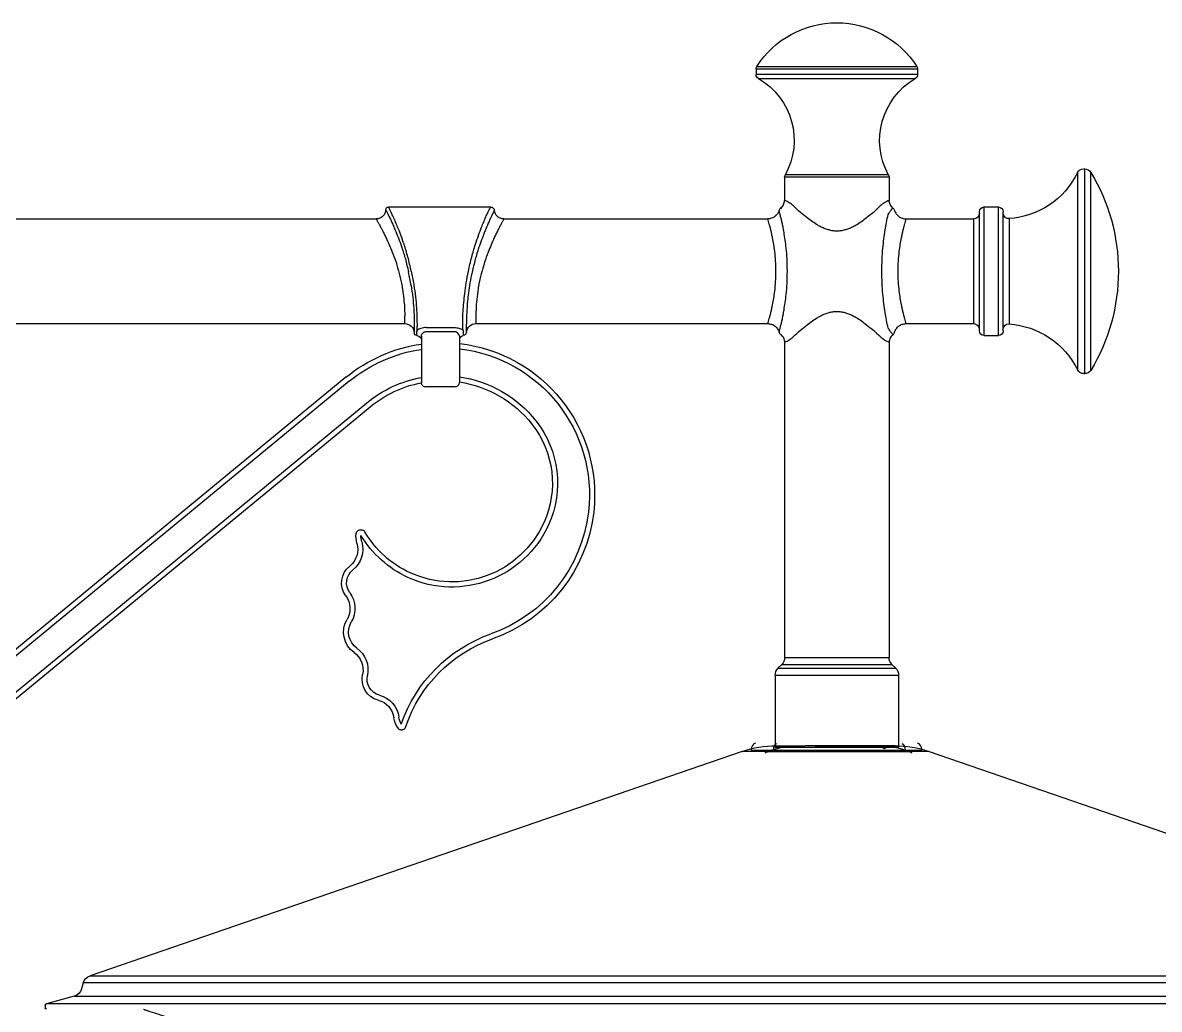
# Model space of a CAD drawing. Extents: x 0 to 177, y 0 to 306.
# Drawn here: x 66.9 to 118.7, y 242.9 to 287.8 of the extents above; entities that cross this region are included whole.
import ezdxf

# ---------------------------------------------------------------- set-up
doc = ezdxf.new("R2010")
doc.units = 0
doc.layers.add('LIVELLO_1', color=160, linetype='Continuous')

# ---------------------------------------------------------------- blocks, each defined once
blk = doc.blocks.new('AI9-BLK1')
at = {"layer": 'LIVELLO_1', "color": 7}
for p, q in [((19.567, 132.83), (12.204, 132.83)), ((12.204, 132.83), (12.204, 132.589)), ((12.237, 132.949), (19.536, 132.949)), ((19.567, 132.83), (19.567, 132.589)), ((19.567, 132.589), (12.204, 132.589)), ((12.312, 132.401), (19.456, 132.401)), ((18.242, 128.009), (13.528, 128.009)), ((26.845, 128.107), (26.845, 119.143)), ((27.133, 128.287), (27.181, 128.287)), ((27.181, 118.961), (27.181, 128.287)), ((27.458, 119.112), (27.458, 128.128)), ((18.266, 127.903), (13.506, 127.903)), ((13.506, 127.903), (13.506, 126.852)), ((18.266, 127.903), (18.266, 126.852)), ((-4.536, 126.55), (0.096, 126.55)), ((22.598, 126.55), (23.247, 126.55)), ((22.598, 120.696), (22.598, 126.55)), ((23.247, 120.696), (23.247, 126.55)), ((-33.637, 126.006), (-5.109, 126.006)), ((0.702, 126.006), (12.739, 126.006)), ((19.031, 126.006), (22.121, 126.006)), ((22.121, 121.236), (22.121, 126.006)), ((22.38, 120.908), (22.38, 126.335)), ((23.465, 120.908), (23.465, 126.335)), ((23.739, 126.02), (23.739, 121.228)), ((-34.907, 121.236), (-3.807, 121.236)), ((-3.807, 121.236), (-3.807, 121.588)), ((-3.376, 121.233), (-3.376, 120.823)), ((-0.991, 120.855), (-0.991, 121.218)), ((-0.566, 121.557), (-0.566, 121.236)), ((-0.566, 121.236), (12.739, 121.236)), ((19.031, 121.236), (22.121, 121.236)), ((-3.25, 120.696), (-3.25, 120.873)), ((-3.248, 120.924), (-3.248, 121.122)), ((-2.836, 121.061), (-1.534, 121.061)), ((-1.534, 120.868), (-2.836, 120.868)), ((-1.167, 120.966), (-1.167, 121.082)), ((-1.138, 120.878), (-1.138, 120.696)), ((22.598, 120.696), (23.247, 120.696)), ((-3.05, 120.672), (-3.05, 118.585)), ((-1.319, 120.674), (-1.319, 118.569)), ((13.506, 120.396), (13.506, 106.021)), ((18.266, 120.396), (18.266, 106.021)), ((-6.485, 118.794), (-28.069, 101.023)), ((-6.338, 118.611), (-27.917, 100.843)), ((27.133, 118.961), (27.181, 118.961)), ((-3.05, 118.569), (-3.05, 118.54)), ((-1.534, 118.352), (-2.836, 118.352)), ((-27.115, 99.863), (-5.532, 117.631)), ((-26.965, 99.683), (-5.385, 117.451)), ((13.197, 105.537), (13.376, 105.714)), ((13.376, 105.714), (18.391, 105.714)), ((13.506, 106.021), (18.266, 106.021)), ((18.573, 105.537), (18.391, 105.714)), ((13.073, 105.229), (18.7, 105.229)), ((13.073, 105.229), (13.073, 101.937)), ((13.197, 105.537), (18.573, 105.537)), ((18.7, 105.229), (18.7, 101.937)), ((11.562, 101.752), (-18.15, 91.527)), ((20.087, 101.752), (11.562, 101.752)), ((11.976, 101.802), (19.758, 101.802)), ((19.468, 101.794), (12.188, 101.794)), ((19.248, 101.738), (12.675, 101.738)), ((12.98, 101.81), (19.012, 101.81)), ((13.073, 101.937), (18.7, 101.937)), ((13.12, 102.011), (14.432, 102.011)), ((13.881, 101.94), (14.89, 101.94)), ((18.527, 102.011), (14.437, 102.011)), ((18.047, 101.94), (14.895, 101.94)), ((20.087, 101.752), (49.797, 91.527)), ((-18.456, 91.201), (-18.533, 90.934)), ((50.101, 91.201), (-18.456, 91.201)), ((-18.15, 91.527), (49.797, 91.527)), ((-20.189, 90.19), (-20.189, 90.073)), ((-18.869, 90.6), (-20.138, 90.256)), ((51.786, 90.256), (-20.138, 90.256)), ((-18.869, 90.6), (50.516, 90.6))]:
    blk.add_line(p, q, dxfattribs=at)
blk.add_lwpolyline([(-3.05, 118.566), (-3.05, 118.574), (-3.05, 118.585)], dxfattribs=at)
blk.add_circle((18.045, 101.94), 0.0668, dxfattribs=at)
blk.add_ellipse((29.637, 98.464), major_axis=(0.0021, -0.0105), ratio=0.932939, dxfattribs=at)
for points in [[(12.237, 132.949), (13.034, 134.194), (14.409, 134.944), (15.884, 134.944)], [(15.884, 134.944), (17.36, 134.944), (18.736, 134.191), (19.536, 132.949)], [(12.204, 132.83), (12.204, 132.872), (12.215, 132.915), (12.237, 132.949)], [(19.536, 132.949), (19.552, 132.915), (19.567, 132.872), (19.567, 132.83)], [(12.312, 132.401), (12.242, 132.438), (12.204, 132.509), (12.204, 132.589)], [(12.312, 132.401), (13.848, 131.511), (14.388, 129.556), (13.528, 128.006)], [(18.242, 128.006), (17.382, 129.556), (17.924, 131.511), (19.456, 132.401)], [(19.567, 132.589), (19.567, 132.509), (19.522, 132.438), (19.456, 132.401)], [(13.506, 127.903), (13.506, 127.943), (13.514, 127.975), (13.528, 128.006)], [(18.242, 128.006), (18.258, 127.975), (18.266, 127.943), (18.266, 127.903)], [(26.845, 128.107), (26.252, 126.907), (25.069, 126.112), (23.739, 126.02)], [(26.845, 128.107), (26.897, 128.213), (27.013, 128.287), (27.133, 128.287)], [(27.181, 128.287), (27.293, 128.287), (27.396, 128.224), (27.458, 128.128)], [(27.458, 128.128), (28.281, 126.769), (28.716, 125.209), (28.716, 123.625)], [(22.38, 126.332), (22.38, 126.452), (22.476, 126.55), (22.598, 126.55)], [(23.247, 126.55), (23.368, 126.55), (23.465, 126.452), (23.465, 126.332)], [(22.38, 126.266), (22.38, 126.123), (22.267, 126.006), (22.121, 126.006)], [(-3.807, 121.236), (-3.574, 121.236), (-3.384, 121.051), (-3.376, 120.82)], [(-0.991, 120.852), (-0.975, 121.069), (-0.783, 121.236), (-0.566, 121.236)], [(22.121, 121.236), (22.267, 121.236), (22.38, 121.117), (22.38, 120.976)], [(23.739, 121.226), (25.069, 121.125), (26.252, 120.333), (26.845, 119.141)], [(-3.25, 120.693), (-3.322, 120.696), (-3.37, 120.754), (-3.376, 120.82)], [(-3.25, 120.693), (-3.139, 120.685), (-3.05, 120.59), (-3.05, 120.476)], [(-1.301, 120.579), (-1.265, 120.643), (-1.208, 120.685), (-1.138, 120.693)], [(-0.991, 120.852), (-1.006, 120.772), (-1.062, 120.709), (-1.138, 120.693)], [(22.598, 120.693), (22.476, 120.693), (22.38, 120.791), (22.38, 120.905)], [(23.465, 120.905), (23.465, 120.791), (23.368, 120.693), (23.247, 120.693)], [(-6.485, 118.794), (-5.497, 119.604), (-4.314, 120.124), (-3.05, 120.301)], [(-6.338, 118.611), (-5.393, 119.385), (-4.257, 119.888), (-3.05, 120.065)], [(27.133, 118.958), (27.013, 118.958), (26.897, 119.03), (26.845, 119.141)], [(-5.532, 117.631), (-4.816, 118.224), (-3.964, 118.619), (-3.05, 118.781)], [(-1.319, 118.818), (0.061, 118.619), (1.308, 117.899), (2.172, 116.807)], [(-5.385, 117.448), (-4.71, 118.007), (-3.907, 118.381), (-3.05, 118.54)], [(-1.319, 118.579), (-0.015, 118.381), (1.17, 117.7), (1.986, 116.662)], [(2.172, 116.807), (3.236, 115.459), (3.454, 113.629), (2.746, 112.071)], [(-5.988, 111.234), (-6.025, 111.372), (-6.04, 111.515), (-6.022, 111.661)], [(-5.768, 111.301), (-5.794, 111.393), (-5.809, 111.497), (-5.804, 111.592)], [(-5.988, 111.234), (-5.877, 110.85), (-6.004, 110.445), (-6.316, 110.193)], [(-5.768, 111.301), (-5.629, 110.826), (-5.792, 110.328), (-6.175, 110.024)], [(-6.492, 108.837), (-6.806, 109.266), (-6.726, 109.87), (-6.316, 110.193)], [(-6.311, 108.977), (-6.549, 109.309), (-6.49, 109.77), (-6.175, 110.024)], [(-6.492, 108.837), (-6.262, 108.524), (-6.242, 108.101), (-6.438, 107.764)], [(-6.311, 108.977), (-6.022, 108.585), (-6.001, 108.066), (-6.242, 107.648)], [(-6.118, 106.257), (-6.598, 106.602), (-6.744, 107.258), (-6.438, 107.764)], [(-5.988, 106.448), (-6.371, 106.721), (-6.485, 107.248), (-6.242, 107.648)], [(-3.964, 102.989), (-3.307, 104.914), (-1.8, 106.429), (0.112, 107.1)], [(-3.752, 102.888), (-3.123, 104.758), (-1.666, 106.228), (0.192, 106.877)], [(-6.118, 106.257), (-5.804, 106.037), (-5.646, 105.64), (-5.73, 105.256)], [(-5.988, 106.448), (-5.594, 106.17), (-5.408, 105.682), (-5.507, 105.208)], [(13.506, 106.019), (13.506, 105.902), (13.457, 105.794), (13.376, 105.712)], [(18.391, 105.712), (18.314, 105.794), (18.266, 105.902), (18.266, 106.019)], [(-5.02, 104.085), (-5.53, 104.22), (-5.844, 104.737), (-5.73, 105.256)], [(-4.96, 104.31), (-5.351, 104.414), (-5.594, 104.811), (-5.507, 105.208)], [(13.073, 105.224), (13.073, 105.343), (13.115, 105.447), (13.197, 105.531)], [(18.573, 105.531), (18.654, 105.447), (18.7, 105.343), (18.7, 105.224)], [(-4.96, 104.31), (-4.487, 104.186), (-4.14, 103.791), (-4.073, 103.309)], [(-5.02, 104.085), (-4.634, 103.99), (-4.355, 103.664), (-4.303, 103.277)], [(-4.138, 102.835), (-4.222, 102.97), (-4.277, 103.118), (-4.303, 103.277)], [(-3.964, 102.989), (-4.019, 103.087), (-4.057, 103.198), (-4.073, 103.309)], [(12.172, 102.128), (12.066, 102.109), (11.987, 101.974), (11.976, 101.802)], [(13.132, 102.088), (13.048, 102.075), (12.988, 101.956), (12.98, 101.81)], [(19.012, 101.81), (19.003, 101.956), (18.938, 102.075), (18.86, 102.088)], [(19.758, 101.802), (19.748, 101.974), (19.66, 102.109), (19.56, 102.128)], [(11.562, 101.752), (12.064, 101.924), (12.589, 102.011), (13.12, 102.011)], [(12.619, 101.68), (13.042, 101.892), (13.487, 101.998), (13.937, 101.998)], [(17.99, 101.998), (18.436, 101.998), (18.884, 101.892), (19.308, 101.68)], [(18.527, 102.011), (19.058, 102.011), (19.587, 101.924), (20.087, 101.752)], [(-18.456, 91.201), (-18.416, 91.358), (-18.302, 91.477), (-18.15, 91.527)], [(-18.533, 90.934), (-18.576, 90.77), (-18.703, 90.645), (-18.869, 90.6)], [(-20.189, 90.19), (-20.189, 90.222), (-20.171, 90.248), (-20.138, 90.256)], [(-20.119, 90.004), (-20.158, 90.004), (-20.189, 90.036), (-20.189, 90.073)]]:
    blk.add_open_spline(points, degree=3, dxfattribs=at)
for points, knots in [([(-4.673, 126.425), (-4.686, 126.372), (-4.689, 126.311), (-4.71, 126.263), (-4.735, 126.213), (-4.764, 126.165), (-4.811, 126.126), (-4.849, 126.086), (-4.897, 126.057), (-4.946, 126.038), (-4.995, 126.025), (-5.054, 126.009), (-5.109, 126.006)], [0, 0, 0, 0, 1, 1, 1, 2, 2, 2, 3, 3, 3, 4, 4, 4, 4]), ([(-4.673, 126.425), (-4.673, 126.441), (-4.666, 126.462), (-4.658, 126.483), (-4.65, 126.499), (-4.64, 126.515), (-4.621, 126.52), (-4.612, 126.536), (-4.596, 126.539), (-4.58, 126.539), (-4.575, 126.55), (-4.555, 126.55), (-4.547, 126.55)], [0, 0, 0, 0, 1, 1, 1, 2, 2, 2, 3, 3, 3, 4, 4, 4, 4]), ([(-4.673, 126.425), (-4.65, 126.385), (-4.632, 126.335), (-4.612, 126.295), (-4.591, 126.253), (-4.564, 126.213), (-4.547, 126.165), (-4.518, 126.112), (-4.49, 126.057), (-4.463, 126.001), (-4.441, 125.951), (-4.412, 125.895), (-4.393, 125.842), (-4.36, 125.779), (-4.334, 125.712), (-4.306, 125.641), (-4.277, 125.58), (-4.246, 125.506), (-4.219, 125.44), (-4.168, 125.321), (-4.124, 125.204), (-4.078, 125.082), (-4.032, 124.96), (-3.98, 124.833), (-3.943, 124.706), (-3.883, 124.531), (-3.832, 124.356), (-3.78, 124.184), (-3.731, 123.986), (-3.68, 123.79), (-3.633, 123.591)], [0, 0, 0, 0, 1, 1, 1, 2, 2, 2, 3, 3, 3, 4, 4, 4, 5, 5, 5, 6, 6, 6, 7, 7, 7, 8, 8, 8, 9, 9, 9, 10, 10, 10, 10]), ([(-3.509, 123.623), (-3.558, 123.837), (-3.607, 124.052), (-3.664, 124.271), (-3.718, 124.465), (-3.772, 124.658), (-3.837, 124.854), (-3.883, 124.981), (-3.931, 125.122), (-3.98, 125.26), (-4.026, 125.384), (-4.078, 125.514), (-4.13, 125.638), (-4.159, 125.715), (-4.192, 125.789), (-4.222, 125.866), (-4.257, 125.938), (-4.29, 126.02), (-4.322, 126.086), (-4.355, 126.165), (-4.393, 126.237), (-4.425, 126.306), (-4.461, 126.385), (-4.498, 126.452), (-4.536, 126.531)], [0, 0, 0, 0, 1, 1, 1, 2, 2, 2, 3, 3, 3, 4, 4, 4, 5, 5, 5, 6, 6, 6, 7, 7, 7, 8, 8, 8, 8]), ([(-1.167, 121.082), (-1.164, 121.207), (-1.164, 121.331), (-1.164, 121.456), (-1.162, 121.57), (-1.154, 121.676), (-1.149, 121.79), (-1.138, 121.925), (-1.13, 122.057), (-1.119, 122.198), (-1.1, 122.333), (-1.094, 122.47), (-1.073, 122.611), (-1.053, 122.77), (-1.032, 122.931), (-1.006, 123.088), (-0.98, 123.265), (-0.939, 123.445), (-0.905, 123.623), (-0.859, 123.837), (-0.815, 124.052), (-0.755, 124.271), (-0.706, 124.462), (-0.647, 124.658), (-0.582, 124.854), (-0.538, 124.981), (-0.496, 125.119), (-0.447, 125.254), (-0.4, 125.384), (-0.351, 125.511), (-0.302, 125.633), (-0.273, 125.715), (-0.243, 125.789), (-0.208, 125.863), (-0.181, 125.938), (-0.145, 126.02), (-0.113, 126.086), (-0.083, 126.165), (-0.048, 126.234), (-0.015, 126.306), (0.023, 126.385), (0.055, 126.452), (0.096, 126.531)], [0, 0, 0, 0, 1, 1, 1, 2, 2, 2, 3, 3, 3, 4, 4, 4, 5, 5, 5, 6, 6, 6, 7, 7, 7, 8, 8, 8, 9, 9, 9, 10, 10, 10, 11, 11, 11, 12, 12, 12, 13, 13, 13, 14, 14, 14, 14]), ([(0.278, 126.388), (0.251, 126.351), (0.229, 126.311), (0.215, 126.266), (0.189, 126.224), (0.169, 126.184), (0.148, 126.139), (0.125, 126.086), (0.096, 126.033), (0.069, 125.977), (0.05, 125.924), (0.023, 125.871), (0.001, 125.819), (-0.031, 125.752), (-0.056, 125.686), (-0.085, 125.617), (-0.113, 125.548), (-0.145, 125.485), (-0.167, 125.416), (-0.216, 125.302), (-0.259, 125.185), (-0.302, 125.058), (-0.349, 124.936), (-0.395, 124.817), (-0.441, 124.687), (-0.493, 124.513), (-0.543, 124.34), (-0.592, 124.166), (-0.647, 123.972), (-0.693, 123.782), (-0.739, 123.58)], [0, 0, 0, 0, 1, 1, 1, 2, 2, 2, 3, 3, 3, 4, 4, 4, 5, 5, 5, 6, 6, 6, 7, 7, 7, 8, 8, 8, 9, 9, 9, 10, 10, 10, 10]), ([(0.102, 126.55), (0.125, 126.55), (0.145, 126.547), (0.167, 126.539), (0.185, 126.531), (0.208, 126.515), (0.215, 126.502), (0.237, 126.491), (0.251, 126.473), (0.262, 126.452), (0.265, 126.433), (0.27, 126.415), (0.278, 126.388)], [0, 0, 0, 0, 1, 1, 1, 2, 2, 2, 3, 3, 3, 4, 4, 4, 4]), ([(0.702, 126.006), (0.655, 126.009), (0.601, 126.02), (0.549, 126.038), (0.503, 126.054), (0.454, 126.081), (0.417, 126.115), (0.376, 126.152), (0.34, 126.197), (0.321, 126.24), (0.299, 126.29), (0.288, 126.338), (0.278, 126.388)], [0, 0, 0, 0, 1, 1, 1, 2, 2, 2, 3, 3, 3, 4, 4, 4, 4]), ([(13.254, 126.388), (13.232, 126.338), (13.21, 126.287), (13.18, 126.237), (13.148, 126.192), (13.11, 126.147), (13.061, 126.112), (13.009, 126.081), (12.961, 126.054), (12.907, 126.038), (12.853, 126.02), (12.796, 126.009), (12.739, 126.006)], [0, 0, 0, 0, 1, 1, 1, 2, 2, 2, 3, 3, 3, 4, 4, 4, 4]), ([(13.254, 126.388), (13.267, 126.415), (13.273, 126.438), (13.283, 126.452), (13.294, 126.475), (13.311, 126.491), (13.33, 126.502)], [0, 0, 0, 0, 1, 1, 1, 2, 2, 2, 2]), ([(13.633, 123.623), (13.622, 123.805), (13.622, 123.993), (13.614, 124.176), (13.606, 124.348), (13.593, 124.513), (13.573, 124.682), (13.563, 124.801), (13.547, 124.923), (13.528, 125.045), (13.514, 125.159), (13.495, 125.278), (13.477, 125.392), (13.465, 125.458), (13.454, 125.527), (13.441, 125.596), (13.43, 125.654), (13.417, 125.723), (13.402, 125.787), (13.389, 125.842), (13.376, 125.898), (13.365, 125.954), (13.351, 126.006), (13.338, 126.065), (13.322, 126.12), (13.311, 126.165), (13.303, 126.213), (13.291, 126.261), (13.281, 126.3), (13.267, 126.348), (13.254, 126.388)], [0, 0, 0, 0, 1, 1, 1, 2, 2, 2, 3, 3, 3, 4, 4, 4, 5, 5, 5, 6, 6, 6, 7, 7, 7, 8, 8, 8, 9, 9, 9, 10, 10, 10, 10]), ([(13.33, 126.502), (13.381, 126.552), (13.43, 126.6), (13.457, 126.661), (13.487, 126.714), (13.495, 126.785), (13.506, 126.849)], [0, 0, 0, 0, 1, 1, 1, 2, 2, 2, 2]), ([(13.33, 126.502), (13.338, 126.499), (13.343, 126.491), (13.346, 126.483), (13.351, 126.483), (13.354, 126.478), (13.363, 126.473)], [0, 0, 0, 0, 1, 1, 1, 2, 2, 2, 2]), ([(13.907, 126.597), (13.848, 126.648), (13.788, 126.703), (13.718, 126.743), (13.653, 126.785), (13.573, 126.82), (13.506, 126.849)], [0, 0, 0, 0, 1, 1, 1, 2, 2, 2, 2]), ([(17.864, 126.597), (17.758, 126.499), (17.651, 126.401), (17.548, 126.3), (17.445, 126.218), (17.344, 126.139), (17.238, 126.057), (17.162, 125.991), (17.08, 125.938), (17.002, 125.879), (16.921, 125.826), (16.839, 125.771), (16.758, 125.723), (16.707, 125.691), (16.647, 125.66), (16.593, 125.633), (16.528, 125.604), (16.479, 125.58), (16.417, 125.556), (16.36, 125.535), (16.3, 125.514), (16.243, 125.503), (16.186, 125.485), (16.127, 125.471), (16.061, 125.466), (16.001, 125.458), (15.944, 125.45), (15.884, 125.45), (15.827, 125.45), (15.763, 125.458), (15.708, 125.466), (15.646, 125.471), (15.584, 125.485), (15.527, 125.503), (15.467, 125.514), (15.405, 125.535), (15.351, 125.556), (15.294, 125.58), (15.237, 125.609), (15.18, 125.633), (15.12, 125.66), (15.069, 125.691), (15.014, 125.723), (14.929, 125.771), (14.849, 125.826), (14.768, 125.879), (14.691, 125.938), (14.61, 125.993), (14.531, 126.057), (14.425, 126.139), (14.323, 126.218), (14.225, 126.306), (14.114, 126.401), (14.013, 126.499), (13.907, 126.597)], [0, 0, 0, 0, 1, 1, 1, 2, 2, 2, 3, 3, 3, 4, 4, 4, 5, 5, 5, 6, 6, 6, 7, 7, 7, 8, 8, 8, 9, 9, 9, 10, 10, 10, 11, 11, 11, 12, 12, 12, 13, 13, 13, 14, 14, 14, 15, 15, 15, 16, 16, 16, 17, 17, 17, 18, 18, 18, 18]), ([(18.266, 126.849), (18.19, 126.82), (18.12, 126.785), (18.055, 126.743), (17.983, 126.703), (17.924, 126.648), (17.864, 126.597)], [0, 0, 0, 0, 1, 1, 1, 2, 2, 2, 2]), ([(18.223, 126.213), (18.255, 126.261), (18.28, 126.3), (18.314, 126.348), (18.342, 126.388), (18.377, 126.433), (18.413, 126.478), (18.415, 126.483), (18.418, 126.483), (18.429, 126.491), (18.431, 126.499), (18.431, 126.499), (18.436, 126.502)], [0, 0, 0, 0, 1, 1, 1, 2, 2, 2, 3, 3, 3, 4, 4, 4, 4]), ([(18.436, 126.502), (18.391, 126.552), (18.342, 126.6), (18.314, 126.661), (18.286, 126.714), (18.28, 126.785), (18.266, 126.849)], [0, 0, 0, 0, 1, 1, 1, 2, 2, 2, 2]), ([(18.436, 126.502), (18.456, 126.491), (18.47, 126.475), (18.488, 126.452), (18.5, 126.438), (18.505, 126.415), (18.519, 126.388)], [0, 0, 0, 0, 1, 1, 1, 2, 2, 2, 2]), ([(18.519, 126.388), (18.537, 126.335), (18.557, 126.287), (18.589, 126.237), (18.619, 126.192), (18.668, 126.147), (18.705, 126.112), (18.754, 126.078), (18.806, 126.054), (18.86, 126.038), (18.917, 126.02), (18.974, 126.009), (19.031, 126.006)], [0, 0, 0, 0, 1, 1, 1, 2, 2, 2, 3, 3, 3, 4, 4, 4, 4]), ([(-5.109, 126.006), (-5.087, 125.972), (-5.065, 125.938), (-5.046, 125.895), (-5.025, 125.856), (-5.005, 125.821), (-4.984, 125.781), (-4.96, 125.736), (-4.932, 125.686), (-4.909, 125.638), (-4.881, 125.596), (-4.859, 125.546), (-4.832, 125.503), (-4.803, 125.44), (-4.772, 125.379), (-4.748, 125.321), (-4.715, 125.267), (-4.689, 125.204), (-4.658, 125.148), (-4.612, 125.045), (-4.564, 124.936), (-4.518, 124.83), (-4.472, 124.722), (-4.422, 124.611), (-4.379, 124.499), (-4.317, 124.348), (-4.26, 124.192), (-4.205, 124.038), (-4.154, 123.861), (-4.109, 123.692), (-4.057, 123.517)], [0, 0, 0, 0, 1, 1, 1, 2, 2, 2, 3, 3, 3, 4, 4, 4, 5, 5, 5, 6, 6, 6, 7, 7, 7, 8, 8, 8, 9, 9, 9, 10, 10, 10, 10]), ([(0.702, 126.006), (0.684, 125.972), (0.663, 125.932), (0.645, 125.895), (0.625, 125.856), (0.604, 125.821), (0.585, 125.781), (0.563, 125.736), (0.539, 125.686), (0.511, 125.638), (0.487, 125.596), (0.462, 125.54), (0.438, 125.495), (0.408, 125.434), (0.378, 125.379), (0.351, 125.318), (0.324, 125.262), (0.291, 125.201), (0.27, 125.143), (0.215, 125.037), (0.174, 124.934), (0.131, 124.823), (0.08, 124.714), (0.042, 124.605), (-0.007, 124.491), (-0.064, 124.34), (-0.124, 124.184), (-0.167, 124.033), (-0.224, 123.856), (-0.273, 123.684), (-0.318, 123.511)], [0, 0, 0, 0, 1, 1, 1, 2, 2, 2, 3, 3, 3, 4, 4, 4, 5, 5, 5, 6, 6, 6, 7, 7, 7, 8, 8, 8, 9, 9, 9, 10, 10, 10, 10]), ([(13.11, 123.623), (13.11, 123.782), (13.104, 123.935), (13.094, 124.099), (13.086, 124.245), (13.075, 124.386), (13.056, 124.531), (13.042, 124.634), (13.029, 124.738), (13.009, 124.846), (12.991, 124.944), (12.972, 125.045), (12.955, 125.143), (12.942, 125.196), (12.928, 125.26), (12.92, 125.315), (12.907, 125.368), (12.893, 125.429), (12.879, 125.485), (12.869, 125.53), (12.856, 125.58), (12.844, 125.628), (12.833, 125.675), (12.817, 125.723), (12.801, 125.771), (12.796, 125.811), (12.784, 125.853), (12.768, 125.887), (12.758, 125.927), (12.747, 125.964), (12.739, 126.006)], [0, 0, 0, 0, 1, 1, 1, 2, 2, 2, 3, 3, 3, 4, 4, 4, 5, 5, 5, 6, 6, 6, 7, 7, 7, 8, 8, 8, 9, 9, 9, 10, 10, 10, 10]), ([(17.933, 123.623), (17.939, 123.805), (17.939, 123.993), (17.947, 124.176), (17.954, 124.34), (17.962, 124.499), (17.981, 124.671), (17.995, 124.809), (18.009, 124.952), (18.03, 125.093), (18.047, 125.23), (18.063, 125.368), (18.084, 125.503), (18.107, 125.617), (18.125, 125.731), (18.144, 125.84), (18.172, 125.964), (18.198, 126.086), (18.223, 126.213)], [0, 0, 0, 0, 1, 1, 1, 2, 2, 2, 3, 3, 3, 4, 4, 4, 5, 5, 5, 6, 6, 6, 6]), ([(19.031, 126.006), (19.026, 125.964), (19.012, 125.927), (18.995, 125.887), (18.99, 125.853), (18.974, 125.811), (18.966, 125.771), (18.956, 125.723), (18.938, 125.675), (18.928, 125.628), (18.917, 125.58), (18.904, 125.53), (18.889, 125.485), (18.879, 125.429), (18.866, 125.368), (18.852, 125.315), (18.842, 125.26), (18.83, 125.196), (18.817, 125.143), (18.798, 125.045), (18.778, 124.944), (18.762, 124.846), (18.744, 124.738), (18.731, 124.634), (18.716, 124.531), (18.698, 124.386), (18.679, 124.245), (18.671, 124.099), (18.668, 123.935), (18.662, 123.782), (18.656, 123.623)], [0, 0, 0, 0, 1, 1, 1, 2, 2, 2, 3, 3, 3, 4, 4, 4, 5, 5, 5, 6, 6, 6, 7, 7, 7, 8, 8, 8, 9, 9, 9, 10, 10, 10, 10]), ([(23.739, 126.02), (23.599, 126.006), (23.475, 126.112), (23.465, 126.256), (23.465, 126.256), (23.465, 126.279), (23.465, 126.279)], [0, 0, 0, 0, 1, 1, 1, 2, 2, 2, 2]), ([(-4.057, 123.517), (-4.037, 123.432), (-4.016, 123.353), (-3.997, 123.265), (-3.978, 123.183), (-3.959, 123.096), (-3.943, 123.013)], [0, 0, 0, 0, 1, 1, 1, 2, 2, 2, 2]), ([(-3.519, 122.971), (-3.535, 123.074), (-3.555, 123.18), (-3.568, 123.281), (-3.592, 123.384), (-3.612, 123.49), (-3.633, 123.591)], [0, 0, 0, 0, 1, 1, 1, 2, 2, 2, 2]), ([(-3.509, 123.623), (-3.493, 123.522), (-3.47, 123.429), (-3.454, 123.329), (-3.433, 123.228), (-3.419, 123.127), (-3.4, 123.029), (-3.4, 123.021), (-3.397, 123.019), (-3.392, 123.008), (-3.392, 123.008), (-3.392, 122.987), (-3.392, 122.987), (-3.364, 122.809), (-3.343, 122.642), (-3.322, 122.465), (-3.299, 122.293), (-3.286, 122.121), (-3.276, 121.941), (-3.265, 121.803), (-3.26, 121.676), (-3.25, 121.535), (-3.25, 121.4), (-3.248, 121.263), (-3.248, 121.12)], [0, 0, 0, 0, 1, 1, 1, 2, 2, 2, 3, 3, 3, 4, 4, 4, 5, 5, 5, 6, 6, 6, 7, 7, 7, 8, 8, 8, 8]), ([(-0.739, 123.58), (-0.775, 123.416), (-0.807, 123.252), (-0.837, 123.088), (-0.861, 122.942), (-0.889, 122.794), (-0.9, 122.642), (-0.918, 122.507), (-0.934, 122.386), (-0.949, 122.256), (-0.957, 122.126), (-0.967, 122.004), (-0.975, 121.877), (-0.98, 121.774), (-0.986, 121.668), (-0.988, 121.57), (-0.991, 121.451), (-0.991, 121.337), (-0.991, 121.218)], [0, 0, 0, 0, 1, 1, 1, 2, 2, 2, 3, 3, 3, 4, 4, 4, 5, 5, 5, 6, 6, 6, 6]), ([(-0.318, 123.511), (-0.359, 123.331), (-0.403, 123.154), (-0.441, 122.976), (-0.47, 122.801), (-0.496, 122.624), (-0.514, 122.455), (-0.533, 122.303), (-0.543, 122.147), (-0.553, 121.996), (-0.561, 121.851), (-0.563, 121.702), (-0.566, 121.557)], [0, 0, 0, 0, 1, 1, 1, 2, 2, 2, 3, 3, 3, 4, 4, 4, 4]), ([(12.739, 121.236), (12.747, 121.276), (12.758, 121.313), (12.768, 121.353), (12.784, 121.39), (12.796, 121.432), (12.801, 121.474), (12.817, 121.517), (12.833, 121.57), (12.844, 121.615), (12.856, 121.663), (12.869, 121.71), (12.879, 121.755), (12.893, 121.814), (12.907, 121.872), (12.92, 121.927), (12.928, 121.986), (12.942, 122.039), (12.955, 122.1), (12.972, 122.2), (12.991, 122.301), (13.009, 122.396), (13.029, 122.499), (13.042, 122.611), (13.056, 122.711), (13.075, 122.857), (13.086, 123.003), (13.094, 123.143), (13.104, 123.302), (13.11, 123.464), (13.11, 123.623)], [0, 0, 0, 0, 1, 1, 1, 2, 2, 2, 3, 3, 3, 4, 4, 4, 5, 5, 5, 6, 6, 6, 7, 7, 7, 8, 8, 8, 9, 9, 9, 10, 10, 10, 10]), ([(13.254, 120.852), (13.267, 120.894), (13.281, 120.942), (13.291, 120.982), (13.303, 121.029), (13.311, 121.08), (13.322, 121.12), (13.338, 121.178), (13.351, 121.233), (13.365, 121.292), (13.376, 121.342), (13.389, 121.4), (13.402, 121.453), (13.417, 121.522), (13.43, 121.588), (13.441, 121.652), (13.454, 121.715), (13.465, 121.787), (13.477, 121.851), (13.495, 121.967), (13.514, 122.084), (13.528, 122.2), (13.547, 122.319), (13.563, 122.444), (13.573, 122.56), (13.593, 122.73), (13.606, 122.897), (13.614, 123.066), (13.622, 123.252), (13.622, 123.437), (13.633, 123.623)], [0, 0, 0, 0, 1, 1, 1, 2, 2, 2, 3, 3, 3, 4, 4, 4, 5, 5, 5, 6, 6, 6, 7, 7, 7, 8, 8, 8, 9, 9, 9, 10, 10, 10, 10]), ([(18.223, 121.032), (18.198, 121.154), (18.172, 121.278), (18.144, 121.4), (18.125, 121.514), (18.107, 121.631), (18.084, 121.739), (18.063, 121.874), (18.047, 122.015), (18.03, 122.147), (18.009, 122.293), (17.995, 122.433), (17.981, 122.576), (17.962, 122.743), (17.954, 122.905), (17.947, 123.066), (17.939, 123.252), (17.939, 123.437), (17.933, 123.623)], [0, 0, 0, 0, 1, 1, 1, 2, 2, 2, 3, 3, 3, 4, 4, 4, 5, 5, 5, 6, 6, 6, 6]), ([(18.656, 123.623), (18.662, 123.464), (18.668, 123.302), (18.671, 123.143), (18.679, 123.003), (18.698, 122.857), (18.716, 122.711), (18.731, 122.611), (18.744, 122.499), (18.762, 122.396), (18.778, 122.301), (18.798, 122.2), (18.817, 122.1), (18.83, 122.039), (18.842, 121.986), (18.852, 121.927), (18.866, 121.872), (18.879, 121.814), (18.889, 121.755), (18.904, 121.71), (18.917, 121.663), (18.928, 121.615), (18.938, 121.57), (18.956, 121.517), (18.966, 121.474), (18.974, 121.432), (18.99, 121.39), (18.995, 121.353), (19.012, 121.313), (19.026, 121.276), (19.031, 121.236)], [0, 0, 0, 0, 1, 1, 1, 2, 2, 2, 3, 3, 3, 4, 4, 4, 5, 5, 5, 6, 6, 6, 7, 7, 7, 8, 8, 8, 9, 9, 9, 10, 10, 10, 10]), ([(28.716, 123.623), (28.716, 122.036), (28.281, 120.471), (27.458, 119.109), (27.396, 119.019), (27.293, 118.958), (27.181, 118.958)], [0, 0, 0, 0, 1, 1, 1, 2, 2, 2, 2]), ([(-3.943, 123.013), (-3.921, 122.87), (-3.891, 122.725), (-3.872, 122.587), (-3.856, 122.444), (-3.845, 122.303), (-3.832, 122.155)], [0, 0, 0, 0, 1, 1, 1, 2, 2, 2, 2]), ([(-3.519, 122.971), (-3.493, 122.799), (-3.462, 122.619), (-3.446, 122.447), (-3.421, 122.272), (-3.411, 122.097), (-3.4, 121.925), (-3.392, 121.803), (-3.384, 121.686), (-3.384, 121.575), (-3.379, 121.461), (-3.376, 121.342), (-3.376, 121.233)], [0, 0, 0, 0, 1, 1, 1, 2, 2, 2, 3, 3, 3, 4, 4, 4, 4]), ([(-3.832, 122.155), (-3.823, 122.06), (-3.817, 121.967), (-3.817, 121.874), (-3.807, 121.779), (-3.807, 121.684), (-3.807, 121.588)], [0, 0, 0, 0, 1, 1, 1, 2, 2, 2, 2]), ([(13.907, 120.648), (14.013, 120.743), (14.114, 120.841), (14.225, 120.942), (14.323, 121.019), (14.425, 121.106), (14.531, 121.188), (14.61, 121.252), (14.691, 121.307), (14.771, 121.366), (14.849, 121.419), (14.929, 121.466), (15.014, 121.517), (15.069, 121.551), (15.126, 121.58), (15.18, 121.612), (15.237, 121.639), (15.294, 121.663), (15.351, 121.684), (15.405, 121.705), (15.467, 121.729), (15.527, 121.745), (15.584, 121.755), (15.646, 121.774), (15.708, 121.779), (15.768, 121.787), (15.827, 121.79), (15.884, 121.79), (15.944, 121.79), (16.001, 121.787), (16.061, 121.779), (16.127, 121.774), (16.186, 121.755), (16.246, 121.745), (16.3, 121.729), (16.36, 121.705), (16.417, 121.684), (16.479, 121.663), (16.528, 121.639), (16.593, 121.612), (16.647, 121.58), (16.707, 121.551), (16.758, 121.517), (16.839, 121.466), (16.921, 121.419), (17.002, 121.366), (17.08, 121.307), (17.162, 121.252), (17.238, 121.188), (17.344, 121.106), (17.445, 121.019), (17.548, 120.937), (17.651, 120.841), (17.758, 120.743), (17.864, 120.648)], [0, 0, 0, 0, 1, 1, 1, 2, 2, 2, 3, 3, 3, 4, 4, 4, 5, 5, 5, 6, 6, 6, 7, 7, 7, 8, 8, 8, 9, 9, 9, 10, 10, 10, 11, 11, 11, 12, 12, 12, 13, 13, 13, 14, 14, 14, 15, 15, 15, 16, 16, 16, 17, 17, 17, 18, 18, 18, 18]), ([(12.739, 121.236), (12.796, 121.228), (12.848, 121.226), (12.907, 121.207), (12.961, 121.194), (13.009, 121.167), (13.056, 121.127), (13.104, 121.093), (13.148, 121.056), (13.18, 121.003), (13.21, 120.955), (13.232, 120.905), (13.254, 120.852)], [0, 0, 0, 0, 1, 1, 1, 2, 2, 2, 3, 3, 3, 4, 4, 4, 4]), ([(18.519, 120.852), (18.537, 120.9), (18.557, 120.955), (18.589, 121.003), (18.619, 121.051), (18.662, 121.093), (18.705, 121.125), (18.754, 121.165), (18.806, 121.188), (18.86, 121.207), (18.917, 121.226), (18.974, 121.228), (19.031, 121.236)], [0, 0, 0, 0, 1, 1, 1, 2, 2, 2, 3, 3, 3, 4, 4, 4, 4]), ([(23.465, 120.968), (23.465, 121.106), (23.577, 121.228), (23.726, 121.228), (23.726, 121.228), (23.734, 121.228), (23.739, 121.226)], [0, 0, 0, 0, 1, 1, 1, 2, 2, 2, 2]), ([(-3.248, 120.921), (-3.25, 120.916), (-3.25, 120.905), (-3.25, 120.897), (-3.25, 120.892), (-3.25, 120.887), (-3.25, 120.87)], [0, 0, 0, 0, 1, 1, 1, 2, 2, 2, 2]), ([(-2.836, 121.059), (-2.877, 121.056), (-2.914, 121.056), (-2.955, 121.048), (-2.996, 121.043), (-3.037, 121.032), (-3.069, 121.019), (-3.105, 121.011), (-3.136, 121.003), (-3.172, 120.982), (-3.193, 120.968), (-3.221, 120.945), (-3.248, 120.921)], [0, 0, 0, 0, 1, 1, 1, 2, 2, 2, 3, 3, 3, 4, 4, 4, 4]), ([(-3.05, 120.669), (-3.05, 120.68), (-3.05, 120.685), (-3.048, 120.696), (-3.048, 120.704), (-3.045, 120.711), (-3.04, 120.725)], [0, 0, 0, 0, 1, 1, 1, 2, 2, 2, 2]), ([(-2.836, 120.865), (-2.854, 120.865), (-2.88, 120.865), (-2.895, 120.855), (-2.921, 120.852), (-2.939, 120.839), (-2.958, 120.828), (-2.974, 120.812), (-2.996, 120.796), (-3.004, 120.78), (-3.023, 120.759), (-3.037, 120.743), (-3.04, 120.725)], [0, 0, 0, 0, 1, 1, 1, 2, 2, 2, 3, 3, 3, 4, 4, 4, 4]), ([(-1.534, 121.059), (-1.472, 121.056), (-1.407, 121.051), (-1.35, 121.032), (-1.285, 121.019), (-1.225, 120.984), (-1.167, 120.966)], [0, 0, 0, 0, 1, 1, 1, 2, 2, 2, 2]), ([(-1.353, 120.759), (-1.379, 120.794), (-1.399, 120.82), (-1.433, 120.839), (-1.461, 120.855), (-1.501, 120.863), (-1.534, 120.865)], [0, 0, 0, 0, 1, 1, 1, 2, 2, 2, 2]), ([(-1.319, 120.674), (-1.322, 120.69), (-1.322, 120.709), (-1.327, 120.725), (-1.33, 120.735), (-1.342, 120.754), (-1.353, 120.759)], [0, 0, 0, 0, 1, 1, 1, 2, 2, 2, 2]), ([(-1.167, 120.966), (-1.162, 120.947), (-1.149, 120.937), (-1.149, 120.921), (-1.141, 120.905), (-1.138, 120.892), (-1.138, 120.878)], [0, 0, 0, 0, 1, 1, 1, 2, 2, 2, 2]), ([(13.33, 120.735), (13.311, 120.754), (13.294, 120.77), (13.283, 120.786), (13.273, 120.807), (13.267, 120.828), (13.254, 120.852)], [0, 0, 0, 0, 1, 1, 1, 2, 2, 2, 2]), ([(13.33, 120.735), (13.381, 120.69), (13.43, 120.645), (13.457, 120.587), (13.487, 120.524), (13.495, 120.457), (13.506, 120.394)], [0, 0, 0, 0, 1, 1, 1, 2, 2, 2, 2]), ([(18.436, 120.735), (18.431, 120.743), (18.429, 120.746), (18.423, 120.754), (18.415, 120.759), (18.413, 120.767), (18.41, 120.772), (18.377, 120.815), (18.342, 120.855), (18.314, 120.897), (18.283, 120.945), (18.258, 120.984), (18.223, 121.032)], [0, 0, 0, 0, 1, 1, 1, 2, 2, 2, 3, 3, 3, 4, 4, 4, 4]), ([(18.436, 120.735), (18.391, 120.69), (18.342, 120.645), (18.314, 120.587), (18.286, 120.524), (18.28, 120.457), (18.266, 120.394)], [0, 0, 0, 0, 1, 1, 1, 2, 2, 2, 2]), ([(18.519, 120.852), (18.505, 120.828), (18.5, 120.807), (18.488, 120.786), (18.47, 120.77), (18.456, 120.754), (18.436, 120.735)], [0, 0, 0, 0, 1, 1, 1, 2, 2, 2, 2]), ([(-1.319, 120.328), (2.485, 119.904), (5.226, 116.471), (4.805, 112.665), (4.507, 110.005), (2.711, 107.756), (0.192, 106.877)], [0, 0, 0, 0, 1, 1, 1, 2, 2, 2, 2]), ([(13.506, 120.394), (13.573, 120.423), (13.653, 120.455), (13.718, 120.494), (13.788, 120.542), (13.848, 120.598), (13.907, 120.648)], [0, 0, 0, 0, 1, 1, 1, 2, 2, 2, 2]), ([(17.864, 120.648), (17.924, 120.598), (17.983, 120.542), (18.055, 120.494), (18.12, 120.455), (18.19, 120.423), (18.266, 120.394)], [0, 0, 0, 0, 1, 1, 1, 2, 2, 2, 2]), ([(-1.319, 120.092), (2.358, 119.665), (4.993, 116.341), (4.566, 112.665), (4.271, 110.109), (2.537, 107.944), (0.112, 107.1)], [0, 0, 0, 0, 1, 1, 1, 2, 2, 2, 2]), ([(-2.836, 118.349), (-2.862, 118.349), (-2.888, 118.357), (-2.911, 118.362), (-2.937, 118.37), (-2.958, 118.386), (-2.978, 118.407), (-3.001, 118.418), (-3.023, 118.442), (-3.025, 118.471), (-3.04, 118.492), (-3.045, 118.516), (-3.05, 118.54)], [0, 0, 0, 0, 1, 1, 1, 2, 2, 2, 3, 3, 3, 4, 4, 4, 4]), ([(-1.319, 118.569), (-1.322, 118.553), (-1.322, 118.534), (-1.327, 118.521), (-1.33, 118.508), (-1.33, 118.497), (-1.339, 118.484), (-1.342, 118.471), (-1.353, 118.46), (-1.36, 118.447), (-1.366, 118.434), (-1.376, 118.423), (-1.382, 118.41), (-1.407, 118.397), (-1.425, 118.378), (-1.453, 118.362), (-1.485, 118.357), (-1.506, 118.354), (-1.534, 118.349)], [0, 0, 0, 0, 1, 1, 1, 2, 2, 2, 3, 3, 3, 4, 4, 4, 5, 5, 5, 6, 6, 6, 6]), ([(1.986, 116.662), (2.996, 115.382), (3.207, 113.65), (2.529, 112.169), (1.476, 109.854), (-1.252, 108.827), (-3.56, 109.886), (-4.425, 110.283), (-5.139, 110.93), (-5.621, 111.748)], [0, 0, 0, 0, 1, 1, 1, 2, 2, 2, 3, 3, 3, 3]), ([(2.746, 112.071), (1.642, 109.64), (-1.228, 108.567), (-3.661, 109.672), (-4.547, 110.085), (-5.297, 110.749), (-5.804, 111.592)], [0, 0, 0, 0, 1, 1, 1, 2, 2, 2, 2]), ([(-6.022, 111.661), (-6.014, 111.693), (-6.014, 111.719), (-6.001, 111.743), (-5.988, 111.761), (-5.968, 111.785), (-5.95, 111.804), (-5.934, 111.814), (-5.918, 111.822), (-5.903, 111.83), (-5.887, 111.836), (-5.871, 111.843), (-5.849, 111.849), (-5.833, 111.851), (-5.814, 111.851), (-5.794, 111.851), (-5.776, 111.851), (-5.765, 111.849), (-5.743, 111.843), (-5.716, 111.836), (-5.698, 111.83), (-5.675, 111.812), (-5.657, 111.793), (-5.633, 111.767), (-5.621, 111.745)], [0, 0, 0, 0, 1, 1, 1, 2, 2, 2, 3, 3, 3, 4, 4, 4, 5, 5, 5, 6, 6, 6, 7, 7, 7, 8, 8, 8, 8]), ([(-4.146, 102.883), (-4.146, 102.869), (-4.146, 102.867), (-4.146, 102.856), (-4.14, 102.846), (-4.14, 102.843), (-4.138, 102.835)], [0, 0, 0, 0, 1, 1, 1, 2, 2, 2, 2]), ([(-4.138, 102.835), (-4.119, 102.809), (-4.102, 102.79), (-4.078, 102.771), (-4.054, 102.758), (-4.032, 102.748), (-4.005, 102.745), (-3.98, 102.734), (-3.959, 102.734), (-3.928, 102.74), (-3.905, 102.745), (-3.874, 102.75), (-3.856, 102.761), (-3.832, 102.771), (-3.807, 102.785), (-3.793, 102.809), (-3.772, 102.83), (-3.76, 102.856), (-3.752, 102.883)], [0, 0, 0, 0, 1, 1, 1, 2, 2, 2, 3, 3, 3, 4, 4, 4, 5, 5, 5, 6, 6, 6, 6]), ([(18.527, 102.024), (18.521, 102.024), (18.513, 102.019), (18.513, 102.011), (18.513, 102.006), (18.521, 102.001), (18.527, 102.001), (18.532, 102.001), (18.535, 102.006), (18.535, 102.011), (18.535, 102.019), (18.532, 102.024), (18.527, 102.024)], [0, 0, 0, 0, 1, 1, 1, 2, 2, 2, 3, 3, 3, 4, 4, 4, 4]), ([(-15.719, 90.004), (-15.714, 90.004), (-15.709, 90.002), (-15.709, 90.002), (-15.693, 89.996), (-15.684, 89.994), (-15.673, 89.988), (-15.655, 89.986), (-15.639, 89.978), (-15.624, 89.975), (-15.603, 89.97), (-15.584, 89.959), (-15.567, 89.951), (-15.543, 89.946), (-15.522, 89.941), (-15.497, 89.933), (-15.476, 89.922), (-15.451, 89.917), (-15.427, 89.909), (-15.285, 89.867), (-15.15, 89.819), (-15.011, 89.776), (-14.868, 89.729), (-14.724, 89.684), (-14.586, 89.639), (-14.434, 89.591), (-14.288, 89.546), (-14.141, 89.498), (-13.989, 89.453), (-13.843, 89.406), (-13.691, 89.361), (-13.541, 89.313), (-13.395, 89.265), (-13.246, 89.22), (-13.1, 89.173), (-12.958, 89.13), (-12.815, 89.088), (-12.673, 89.043), (-12.536, 89.003), (-12.389, 88.958), (-12.254, 88.913), (-12.115, 88.876), (-11.979, 88.828), (-11.768, 88.77), (-11.561, 88.704), (-11.353, 88.643), (-11.149, 88.579), (-10.94, 88.518), (-10.732, 88.457), (-10.525, 88.394), (-10.316, 88.33), (-10.108, 88.267), (-9.902, 88.208), (-9.692, 88.145), (-9.484, 88.084), (-9.28, 88.023), (-9.071, 87.962), (-8.863, 87.899), (-8.654, 87.838), (-8.445, 87.777), (-8.239, 87.718), (-8.027, 87.655), (-7.821, 87.597), (-7.616, 87.536), (-7.404, 87.472), (-7.194, 87.414), (-6.985, 87.353), (-6.78, 87.295), (-6.573, 87.231), (-6.361, 87.175), (-6.156, 87.114), (-5.947, 87.056), (-5.738, 86.995), (-5.53, 86.937), (-5.323, 86.876), (-5.116, 86.82), (-4.909, 86.762), (-4.702, 86.704), (-4.498, 86.646), (-4.298, 86.593), (-4.097, 86.534), (-3.897, 86.481), (-3.693, 86.423), (-3.495, 86.37), (-3.291, 86.314), (-3.05, 86.248), (-2.803, 86.179), (-2.564, 86.113), (-2.315, 86.05), (-2.065, 85.983), (-1.821, 85.92), (-1.705, 85.888), (-1.591, 85.856), (-1.477, 85.827), (-1.36, 85.798), (-1.244, 85.766), (-1.127, 85.737), (-1.011, 85.705), (-0.894, 85.679), (-0.775, 85.644), (-0.649, 85.615), (-0.527, 85.586), (-0.403, 85.554), (-0.276, 85.523), (-0.147, 85.493), (-0.02, 85.462)], [0, 0, 0, 0, 1, 1, 1, 2, 2, 2, 3, 3, 3, 4, 4, 4, 5, 5, 5, 6, 6, 6, 7, 7, 7, 8, 8, 8, 9, 9, 9, 10, 10, 10, 11, 11, 11, 12, 12, 12, 13, 13, 13, 14, 14, 14, 15, 15, 15, 16, 16, 16, 17, 17, 17, 18, 18, 18, 19, 19, 19, 20, 20, 20, 21, 21, 21, 22, 22, 22, 23, 23, 23, 24, 24, 24, 25, 25, 25, 26, 26, 26, 27, 27, 27, 28, 28, 28, 29, 29, 29, 30, 30, 30, 31, 31, 31, 32, 32, 32, 33, 33, 33, 34, 34, 34, 35, 35, 35, 35])]:
    blk.add_open_spline(points, degree=3, knots=knots, dxfattribs=at)

msp = doc.modelspace()

# ---------------------------------------------------------------- block references
at = {"layer": 'LIVELLO_1', "color": 7}
msp.add_blockref('AI9-BLK1', (88.161027, 152.894888), dxfattribs=at)

doc.saveas('drawing.dxf')
